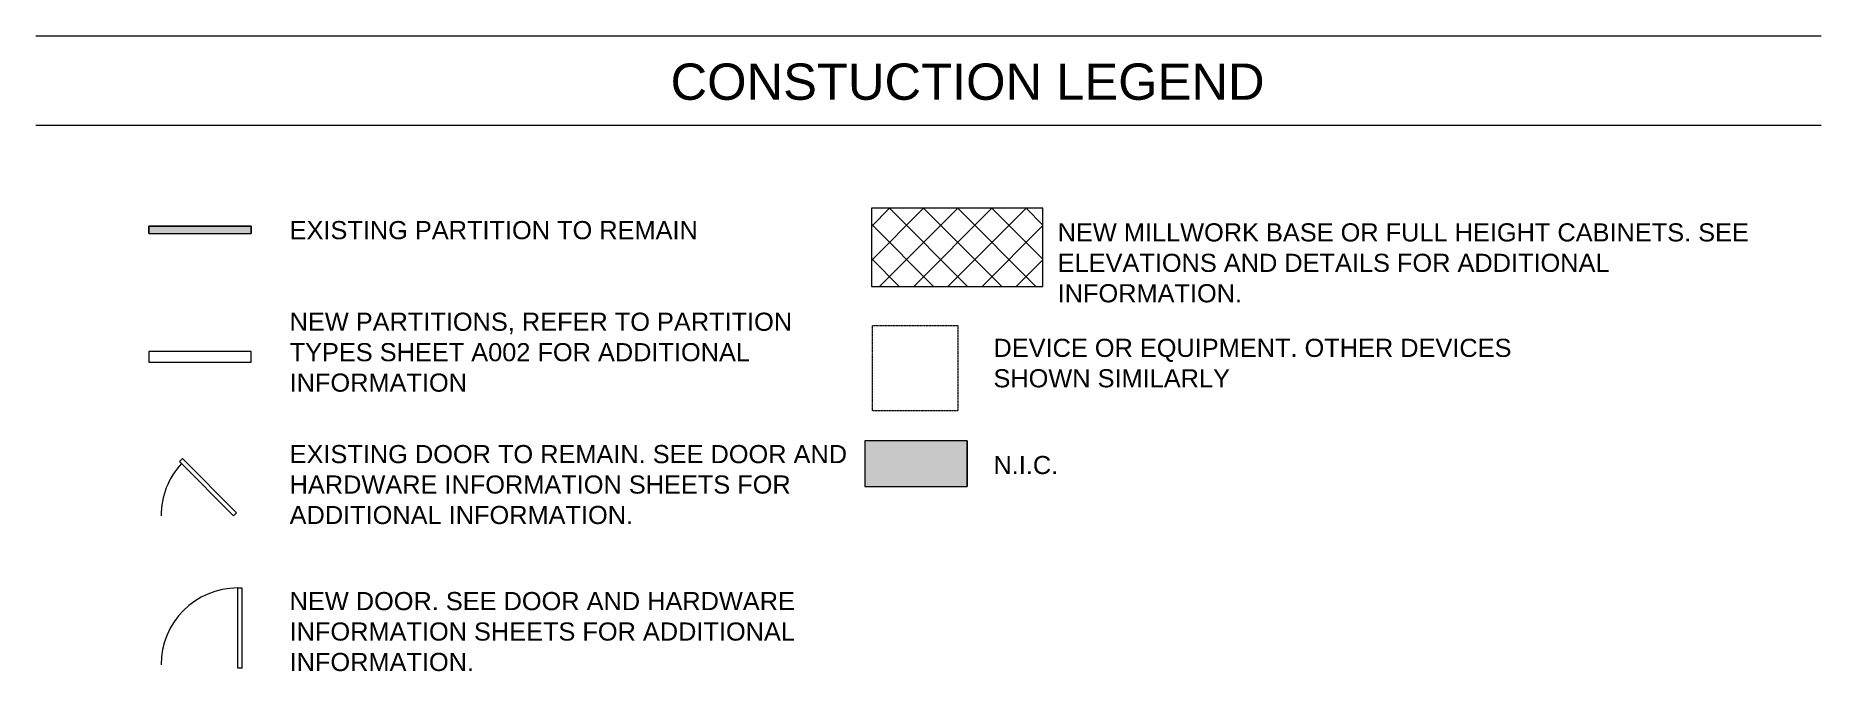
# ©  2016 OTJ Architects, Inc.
# Model space of a CAD drawing. Header units: inches. Extents: x 889 to 2667, y -546 to 1725.
# Drawn here: x 889 to 1727, y -546 to -248 of the extents above.
import ezdxf

# ---------------------------------------------------------------- set-up
doc = ezdxf.new("R2010")
doc.units = ezdxf.units.IN
doc.header["$MEASUREMENT"] = 0
doc.linetypes.add('Dash', pattern=[0.25, 0.125, -0.125])
for name, color, linetype, lineweight in [('A-DETL', 90, 'Continuous', 9), ('A-DETL-GENF', 92, 'Continuous', 9), ('A-DETL-THIN', 151, 'Continuous', 9), ('A-WALL', 113, 'Continuous', 13), ('G-ANNO-TEXT', 231, 'Continuous', 9), ('Q-SPCQ-HDLN', 91, 'Dash', 9)]:
    doc.layers.add(name, color=color, linetype=linetype, lineweight=lineweight)
doc.styles.add('Swis721 Lt BT', font='swissl.ttf', dxfattribs={"height": 8.514638})
doc.styles.add('Swis721 Lt BT_1', font='swissl.ttf', dxfattribs={"height": 17.029276})

# ---------------------------------------------------------------- blocks, each defined once
blk = doc.blocks.new('Family - ___-1369240-CONSTRUCTION PLAN SYMBOLS')
at = {"layer": 'A-WALL'}
for p, q in [((990.32, -395.67), (942.32, -395.67)), ((942.32, -395.67), (942.32, -400.67)), ((942.32, -400.67), (990.32, -400.67)), ((990.32, -400.67), (990.32, -395.67))]:
    blk.add_line(p, q, dxfattribs=at)
blk = doc.blocks.new('Family - ___-3851187-CONSTRUCTION PLAN SYMBOLS')
at = {"layer": 'Q-SPCQ-HDLN'}
for p, q in [((1281.99, -423.59), (1281.99, -383.59)), ((1281.99, -383.59), (1321.99, -383.59)), ((1321.99, -383.59), (1321.99, -423.59)), ((1321.99, -423.59), (1281.99, -423.59))]:
    blk.add_line(p, q, dxfattribs=at)

msp = doc.modelspace()

# ---------------------------------------------------------------- hatches: boundary and pattern name
at = {"layer": 'A-DETL-GENF'}
h = msp.add_hatch(dxfattribs=at)
h.set_pattern_fill('FP_1', style=0, pattern_type=2)
h.set_pattern_definition([(45, (0, 0), (-8.01223, 8.01223), []), (135, (0, 0), (-8.01223, -8.01223), [])])
h.paths.add_polyline_path([(1326.46, -365.16), (1361.94, -365.16), (1361.94, -328.49), (1281.47, -328.49), (1281.47, -365.16)], flags=0)
for color, points in [(7, [(990.24, -340.39), (990.24, -336.89), (942.24, -336.89), (942.24, -340.39), (942.32, -340.39)]), (8, [(1326.46, -459.15), (1326.46, -437.65), (1278.46, -437.65), (1278.46, -459.15)])]:
    msp.add_hatch(color=color, dxfattribs=at).paths.add_polyline_path(points, flags=0)

# ---------------------------------------------------------------- linework, layer by layer
at = {"layer": 'A-DETL'}
for p, q in [((889.17, -247.5), (1727.42, -247.5)), ((889.17, -289.5), (1727.42, -289.5))]:
    msp.add_line(p, q, dxfattribs=at)
at = {"layer": 'A-DETL-THIN'}
for p, q in [((1361.94, -328.49), (1281.47, -328.49)), ((1281.47, -328.49), (1281.47, -365.16)), ((1361.94, -365.16), (1361.94, -328.49)), ((990.24, -336.89), (942.24, -336.89)), ((942.24, -336.89), (942.24, -340.39)), ((942.24, -340.39), (942.24, -336.89)), ((942.24, -336.89), (990.24, -336.89)), ((942.24, -340.39), (990.24, -340.39)), ((942.24, -340.39), (990.24, -340.39)), ((990.24, -340.39), (990.24, -336.89)), ((990.24, -336.89), (990.24, -340.39)), ((1281.47, -365.16), (1361.94, -365.16)), ((1326.46, -437.65), (1278.46, -437.65)), ((1278.46, -437.65), (1278.46, -459.15)), ((1326.46, -459.15), (1326.46, -437.65)), ((1326.46, -437.65), (1326.46, -459.15)), ((958.02, -445.94), (956.61, -447.35)), ((982.07, -472.81), (956.61, -447.35)), ((983.49, -471.4), (958.02, -445.94)), ((1278.46, -459.15), (1326.46, -459.15)), ((983.49, -471.4), (982.07, -472.81)), ((984.03, -544.45), (984.03, -506.75)), ((986.03, -506.75), (984.03, -506.75)), ((986.03, -544.45), (986.03, -506.75)), ((986.03, -544.45), (984.03, -544.45))]:
    msp.add_line(p, q, dxfattribs=at)
for centre, start in [((984.07, -472.81), 137.24721), ((984.07, -542.81), 90.06342)]:
    msp.add_arc(centre, 36.07, start, 180, dxfattribs=at)

# ---------------------------------------------------------------- block references
at = {"lineweight": 9}
for name in ['Family - ___-3851187-CONSTRUCTION PLAN SYMBOLS', 'Family - ___-1369240-CONSTRUCTION PLAN SYMBOLS']:
    msp.add_blockref(name, (0, 0), dxfattribs=at)

# ---------------------------------------------------------------- texts
at = {"layer": 'G-ANNO-TEXT', "color": 7, "line_spacing_factor": 1.00667}
for s, insert, char_height, width, attachment_point, style in [('CONSTUCTION LEGEND', (1326.63, -260.55), 17.0293, 315.576, 2, 'Swis721 Lt BT_1'), ('EXISTING PARTITION TO REMAIN', (1008.37, -334.5), 8.5146, 211.032, 1, 'Swis721 Lt BT'), ('NEW MILLWORK BASE OR FULL HEIGHT CABINETS. SEE\\PELEVATIONS AND DETAILS FOR ADDITIONAL\\PINFORMATION.', (1368.94, -335.56), 8.5146, 362.448, 1, 'Swis721 Lt BT'), ('NEW PARTITIONS, REFER TO PARTITION\\PTYPES SHEET A002 FOR ADDITIONAL\\PINFORMATION', (1008.37, -377.5), 8.5146, 258.984, 1, 'Swis721 Lt BT'), ('DEVICE OR EQUIPMENT. OTHER DEVICES\\PSHOWN SIMILARLY', (1338.79, -389.76), 8.5146, 270.108, 1, 'Swis721 Lt BT'), ('EXISTING DOOR TO REMAIN. SEE DOOR AND\\PHARDWARE INFORMATION SHEETS FOR\\PADDITIONAL INFORMATION.', (1008.37, -439.63), 8.5146, 293.004, 1, 'Swis721 Lt BT'), ('N.I.C.', (1338.79, -444.76), 8.515, 34.668, 1, 'Swis721 Lt BT'), ('NEW DOOR. SEE DOOR AND HARDWARE\\PINFORMATION SHEETS FOR ADDITIONAL\\PINFORMATION.', (1008.37, -508.63), 8.5146, 266.328, 1, 'Swis721 Lt BT')]:
    msp.add_mtext(s, dxfattribs=dict(at, insert=insert, char_height=char_height, width=width, attachment_point=attachment_point, style=style))

doc.saveas('drawing.dxf')
